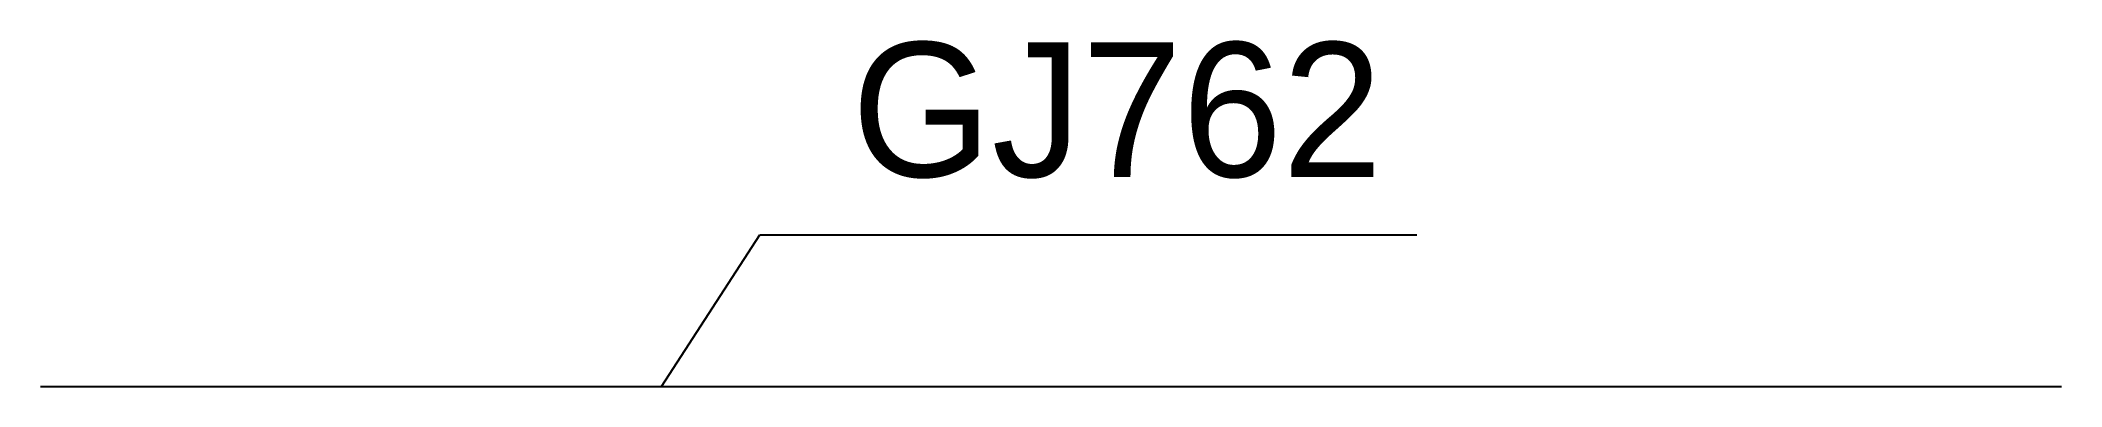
# Model space of a CAD drawing. Header units: metres. Extents: x 8.1 to 38, y 15.7 to 20.8.
import ezdxf

# ---------------------------------------------------------------- set-up
doc = ezdxf.new("R2010")
doc.units = ezdxf.units.M

msp = doc.modelspace()

# ---------------------------------------------------------------- linework, layer by layer
for p, q in [((17.27, 15.7), (18.73, 17.96)), ((18.73, 17.96), (28.48, 17.96)), ((8.05, 15.7), (38.05, 15.7))]:
    msp.add_line(p, q)

# ---------------------------------------------------------------- texts
msp.add_text('GJ762', height=2).set_placement((20.09, 18.82))

doc.saveas('drawing.dxf')
